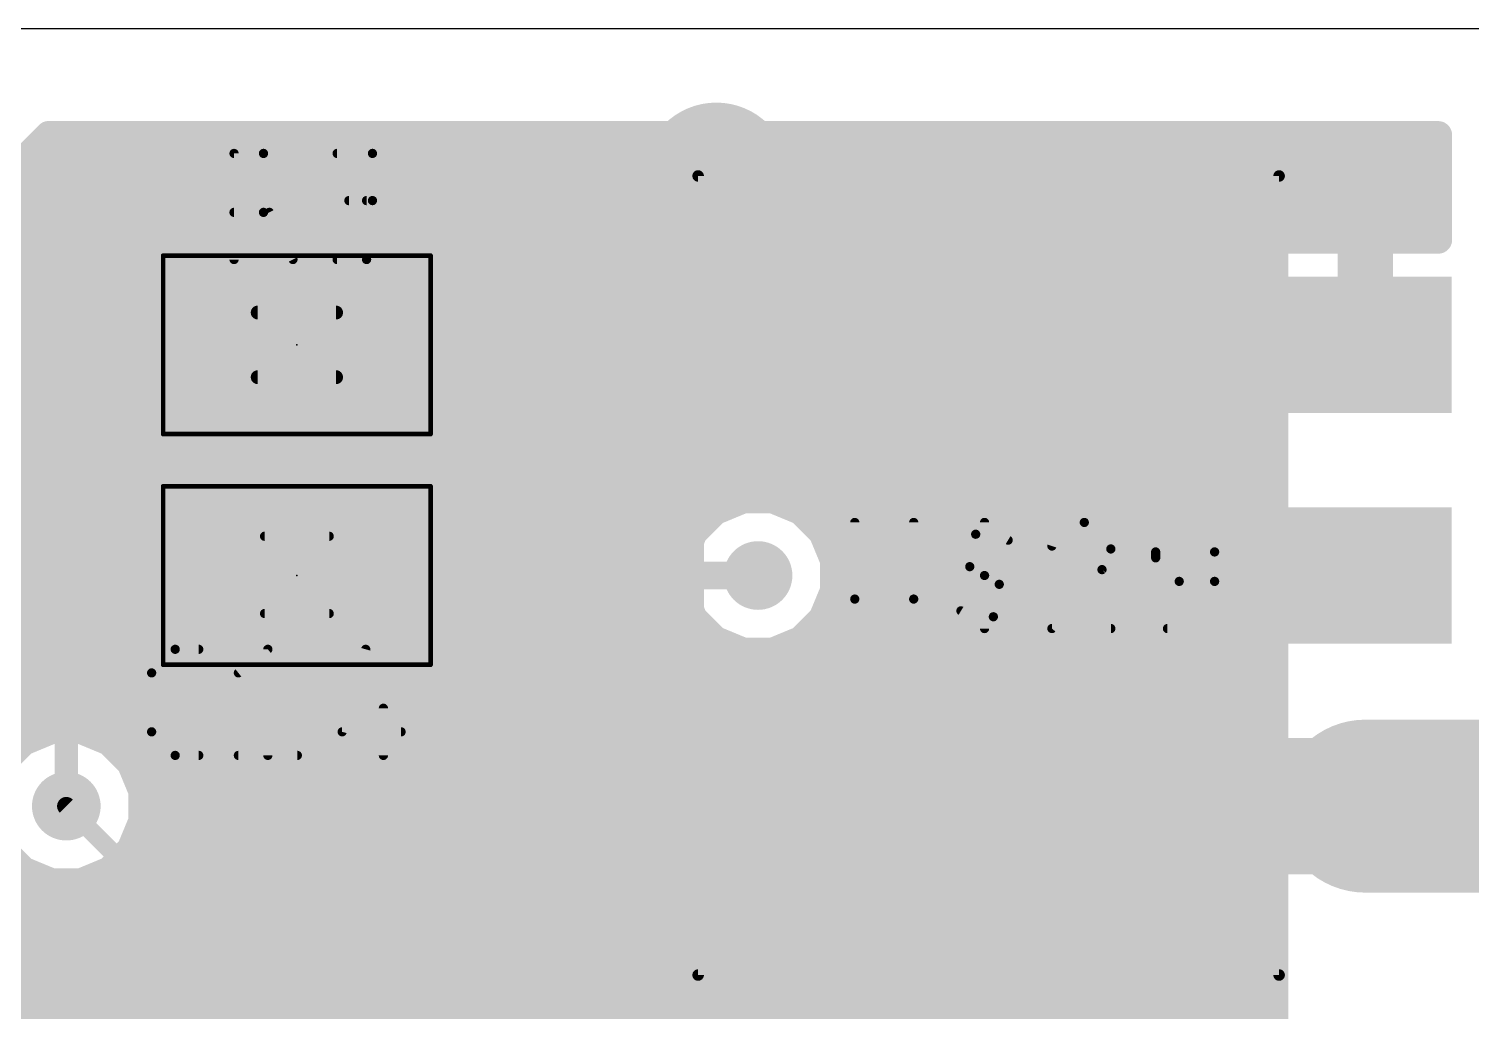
# Model space of a CAD drawing. Extents: x 0 to 102, y 0 to 61.
# Drawn here: x 8.48 to 24.37, y 49.81 to 60.63 of the extents above; entities that cross this region are included whole.
import ezdxf

# ---------------------------------------------------------------- set-up
doc = ezdxf.new("R2010")
doc.units = 0
for name, color, linetype in [('1', 12, 'CONTINUOUS'), ('15', 30, 'CONTINUOUS'), ('16', 132, 'CONTINUOUS'), ('18', 110, 'CONTINUOUS'), ('20', 31, 'CONTINUOUS'), ('21', 253, 'CONTINUOUS'), ('23', 53, 'CONTINUOUS'), ('25', 253, 'CONTINUOUS'), ('39', 12, 'CONTINUOUS'), ('51', 253, 'CONTINUOUS')]:
    doc.layers.add(name, color=color, linetype=linetype)

# ---------------------------------------------------------------- blocks, each defined once
blk = doc.blocks.new('RECT')
blk.add_solid([(-0.5, -0.5), (0.5, -0.5), (-0.5, 0.5), (0.5, 0.5)])
blk = doc.blocks.new('ROUNDV')
at = {"const_width": 0.5}
blk.add_lwpolyline([(0, -0.25, 1), (0, 0.25, 1), (0, -0.25)], format="xyb", dxfattribs=at)

msp = doc.modelspace()

# ---------------------------------------------------------------- linework, layer by layer
at = {"layer": '1'}
for points, const_width in [([(19.812, 56.388), (19.812, 59.4616)], 0.3048), ([(19.812, 59.4616), (24.003, 59.4616)], 0.3048), ([(19.812, 59.436), (24.003, 59.436)], 0.3048), ([(24.003, 59.4616), (24.003, 58.3064)], 0.3048), ([(19.812, 59.1312), (24.003, 59.1312)], 0.3048), ([(19.812, 58.8264), (24.003, 58.8264)], 0.3048), ([(19.812, 58.5216), (24.003, 58.5216)], 0.3048), ([(19.812, 58.2168), (21.9921, 58.2168)], 0.3048), ([(22.0005, 58.2252), (21.9248, 58.1495)], 0.3048), ([(22.0931, 58.2787), (22.0005, 58.2252)], 0.3048), ([(22.1965, 58.3064), (22.0931, 58.2787)], 0.3048), ([(23.0476, 58.3064), (22.1965, 58.3064)], 0.3048), ([(23.0476, 57.3024), (23.0476, 58.3064)], 0.3048), ([(23.0476, 58.2168), (23.3524, 58.2168)], 0.3048), ([(24.003, 58.3064), (23.3524, 58.3064)], 0.3048), ([(23.3524, 58.3064), (23.3524, 57.3024)], 0.3048), ([(21.8713, 58.0569), (21.8436, 57.9535)], 0.3048), ([(21.9248, 58.1495), (21.8713, 58.0569)], 0.3048), ([(19.812, 57.912), (21.8436, 57.912)], 0.3048), ([(21.8436, 57.9535), (21.8436, 57.3024)], 0.3048), ([(23.0476, 57.912), (23.3524, 57.912)], 0.3048), ([(19.812, 57.6072), (21.8436, 57.6072)], 0.3048), ([(23.0476, 57.6072), (23.3524, 57.6072)], 0.3048), ([(19.812, 57.3024), (21.8436, 57.3024)], 0.3048), ([(21.8436, 57.3024), (23.0476, 57.3024)], 0.3048), ([(23.0476, 57.3024), (23.0476, 56.9976)], 0.3048), ([(23.3524, 57.3024), (23.0476, 57.3024)], 0.3048), ([(10.414, 57.15), (8.89, 55.626)], 0.254), ([(10.58, 57.15), (10.414, 57.15)], 0.254), ([(12.28, 57.15), (10.58, 55.45)], 0.254), ([(14.9, 57.15), (12.28, 57.15)], 0.254), ([(19.812, 56.9976), (21.8436, 56.9976)], 0.3048), ([(23.0476, 56.9976), (21.8436, 56.9976)], 0.3048), ([(21.8436, 56.9976), (21.8436, 56.388)], 0.3048), ([(19.812, 56.6928), (21.8436, 56.6928)], 0.3048), ([(21.8436, 56.388), (19.812, 56.388)], 0.3048), ([(19.812, 56.388), (21.8436, 56.388)], 0.3048), ([(8.89, 55.626), (8.89, 52.07)], 0.254), ([(10.58, 55.45), (10.58, 54.61)], 0.254), ([(14.9, 54.61), (12.28, 54.61)], 0.254), ([(14.9, 54.61), (16.51, 54.61)], 0.3048), ([(23.2, 52.07), (27.55, 52.07)], 1.905)]:
    msp.add_lwpolyline(points, dxfattribs=dict(at, const_width=const_width))
for points, const_width in [([(19.8882, 59.4616, 1), (19.7358, 59.4616)], 0.1524), ([(19.812, 59.5378, 1), (19.812, 59.3854)], 0.1524), ([(19.812, 59.5122, 1), (19.812, 59.3598)], 0.1524), ([(24.0792, 59.4616, 1), (23.9268, 59.4616)], 0.1524), ([(24.003, 59.3854, 1), (24.003, 59.5378)], 0.1524), ([(24.003, 59.3598, 1), (24.003, 59.5122)], 0.1524), ([(19.812, 59.2074, 1), (19.812, 59.055)], 0.1524), ([(24.003, 59.055, 1), (24.003, 59.2074)], 0.1524), ([(19.812, 58.9026, 1), (19.812, 58.7502)], 0.1524), ([(24.003, 58.7502, 1), (24.003, 58.9026)], 0.1524), ([(19.812, 58.5978, 1), (19.812, 58.4454)], 0.1524), ([(24.003, 58.4454, 1), (24.003, 58.5978)], 0.1524), ([(19.812, 58.293, 1), (19.812, 58.1406)], 0.1524), ([(21.9624, 58.2912, 1), (22.0386, 58.1592)], 0.1524), ([(22.0543, 58.1713, 1), (21.9466, 58.2791)], 0.1524), ([(21.9921, 58.1406, 1), (21.9921, 58.293)], 0.1524), ([(22.0734, 58.3523, 1), (22.1129, 58.2051)], 0.1524), ([(22.1312, 58.2127, 1), (22.055, 58.3447)], 0.1524), ([(22.1965, 58.3826, 1), (22.1965, 58.2302)], 0.1524), ([(22.2162, 58.2328, 1), (22.1768, 58.38)], 0.1524), ([(23.1238, 58.3064, 1), (22.9714, 58.3064)], 0.1524), ([(23.0476, 58.293, 1), (23.0476, 58.1406)], 0.1524), ([(23.0476, 58.2302, 1), (23.0476, 58.3826)], 0.1524), ([(23.3524, 58.3826, 1), (23.3524, 58.2302)], 0.1524), ([(23.4286, 58.3064, 1), (23.2762, 58.3064)], 0.1524), ([(23.3524, 58.1406, 1), (23.3524, 58.293)], 0.1524), ([(23.9268, 58.3064, 1), (24.0792, 58.3064)], 0.1524), ([(24.003, 58.2302, 1), (24.003, 58.3826)], 0.1524), ([(21.8053, 58.095, 1), (21.9373, 58.0188)], 0.1524), ([(21.9449, 58.0371, 1), (21.7977, 58.0766)], 0.1524), ([(21.8709, 58.2034, 1), (21.9787, 58.0957)], 0.1524), ([(21.9908, 58.1114, 1), (21.8588, 58.1876)], 0.1524), ([(19.812, 57.9882, 1), (19.812, 57.8358)], 0.1524), ([(21.9198, 57.9535, 1), (21.7674, 57.9535)], 0.1524), ([(21.77, 57.9732, 1), (21.9172, 57.9338)], 0.1524), ([(21.8436, 57.8358, 1), (21.8436, 57.9882)], 0.1524), ([(23.0476, 57.9882, 1), (23.0476, 57.8358)], 0.1524), ([(23.3524, 57.8358, 1), (23.3524, 57.9882)], 0.1524), ([(19.812, 57.6834, 1), (19.812, 57.531)], 0.1524), ([(21.8436, 57.531, 1), (21.8436, 57.6834)], 0.1524), ([(23.0476, 57.6834, 1), (23.0476, 57.531)], 0.1524), ([(23.3524, 57.531, 1), (23.3524, 57.6834)], 0.1524), ([(19.812, 57.3786, 1), (19.812, 57.2262)], 0.1524), ([(21.8436, 57.3786, 1), (21.8436, 57.2262)], 0.1524), ([(21.7674, 57.3024, 1), (21.9198, 57.3024)], 0.1524), ([(21.8436, 57.2262, 1), (21.8436, 57.3786)], 0.1524), ([(23.1238, 57.3024, 1), (22.9714, 57.3024)], 0.1524), ([(23.0476, 57.3786, 1), (23.0476, 57.2262)], 0.1524), ([(22.9714, 57.3024, 1), (23.1238, 57.3024)], 0.1524), ([(23.0476, 57.2262, 1), (23.0476, 57.3786)], 0.1524), ([(23.2762, 57.3024, 1), (23.4286, 57.3024)], 0.1524), ([(23.3524, 57.2262, 1), (23.3524, 57.3786)], 0.1524), ([(10.414, 57.2135, 1), (10.414, 57.0865)], 0.127), ([(10.4589, 57.1051, 1), (10.3691, 57.1949)], 0.127), ([(10.58, 57.0865, 1), (10.58, 57.2135)], 0.127), ([(12.28, 57.2135, 1), (12.28, 57.0865)], 0.127), ([(12.3249, 57.1051, 1), (12.2351, 57.1949)], 0.127), ([(14.9, 57.0865, 1), (14.9, 57.2135)], 0.127), ([(19.812, 57.0738, 1), (19.812, 56.9214)], 0.1524), ([(21.8436, 57.0738, 1), (21.8436, 56.9214)], 0.1524), ([(21.9198, 56.9976, 1), (21.7674, 56.9976)], 0.1524), ([(21.8436, 56.9214, 1), (21.8436, 57.0738)], 0.1524), ([(22.9714, 56.9976, 1), (23.1238, 56.9976)], 0.1524), ([(23.0476, 56.9214, 1), (23.0476, 57.0738)], 0.1524), ([(19.812, 56.769, 1), (19.812, 56.6166)], 0.1524), ([(21.8436, 56.6166, 1), (21.8436, 56.769)], 0.1524), ([(19.812, 56.4642, 1), (19.812, 56.3118)], 0.1524), ([(19.812, 56.4642, 1), (19.812, 56.3118)], 0.1524), ([(19.7358, 56.388, 1), (19.8882, 56.388)], 0.1524), ([(21.7674, 56.388, 1), (21.9198, 56.388)], 0.1524), ([(21.8436, 56.3118, 1), (21.8436, 56.4642)], 0.1524), ([(21.8436, 56.3118, 1), (21.8436, 56.4642)], 0.1524), ([(8.9535, 55.626, 1), (8.8265, 55.626)], 0.127), ([(8.8451, 55.6709, 1), (8.9349, 55.5811)], 0.127), ([(10.6435, 55.45, 1), (10.5165, 55.45)], 0.127), ([(10.5351, 55.4949, 1), (10.6249, 55.4051)], 0.127), ([(10.5165, 54.61, 1), (10.6435, 54.61)], 0.127), ([(12.28, 54.6735, 1), (12.28, 54.5465)], 0.127), ([(14.9, 54.6862, 1), (14.9, 54.5338)], 0.1524), ([(14.9, 54.5465, 1), (14.9, 54.6735)], 0.127), ([(16.51, 54.5338, 1), (16.51, 54.6862)], 0.1524), ([(23.2, 52.5463, 1), (23.2, 51.5938)], 0.9525), ([(8.8265, 52.07, 1), (8.9535, 52.07)], 0.127)]:
    msp.add_lwpolyline(points, format="xyb", dxfattribs=dict(at, const_width=const_width))
at = {"layer": '15', "const_width": 0.254}
for points in [[(7.62, 58.42), (8.687, 59.487)], [(8.687, 59.487), (22.225, 59.487)], [(22.225, 59.487), (22.225, 42.4205)], [(8.636, 59.436), (22.225, 59.436)], [(8.382, 59.182), (22.225, 59.182)], [(8.128, 58.928), (22.225, 58.928)], [(7.874, 58.674), (22.225, 58.674)], [(7.62, 58.42), (22.225, 58.42)], [(7.62, 58.166), (22.225, 58.166)], [(7.62, 57.912), (22.225, 57.912)], [(7.62, 57.658), (22.225, 57.658)], [(7.62, 57.404), (22.225, 57.404)], [(7.62, 57.15), (22.225, 57.15)], [(7.62, 56.896), (22.225, 56.896)], [(7.62, 56.642), (22.225, 56.642)], [(7.62, 56.388), (22.225, 56.388)], [(7.62, 56.134), (22.225, 56.134)], [(7.62, 55.88), (22.225, 55.88)], [(7.62, 55.626), (22.225, 55.626)], [(7.62, 55.372), (16.233, 55.372)], [(16.3489, 55.42), (16.0512, 55.2967)], [(16.6711, 55.42), (16.3489, 55.42)], [(16.9688, 55.2967), (16.6711, 55.42)], [(16.787, 55.372), (22.225, 55.372)], [(16.0512, 55.2967), (15.8233, 55.0688)], [(17.1967, 55.0688), (16.9688, 55.2967)], [(7.62, 55.118), (15.8725, 55.118)], [(15.8233, 55.0688), (15.7, 54.7711)], [(17.1475, 55.118), (22.225, 55.118)], [(17.32, 54.7711), (17.1967, 55.0688)], [(7.62, 54.864), (15.7385, 54.864)], [(17.2815, 54.864), (22.225, 54.864)], [(15.7, 54.7711), (15.7, 54.4489)], [(17.32, 54.4489), (17.32, 54.7711)], [(7.62, 54.61), (15.7, 54.61)], [(17.32, 54.61), (22.225, 54.61)], [(15.7, 54.4489), (15.8233, 54.1512)], [(17.1967, 54.1512), (17.32, 54.4489)], [(7.62, 54.356), (15.7385, 54.356)], [(17.2815, 54.356), (22.225, 54.356)], [(7.62, 54.102), (15.8725, 54.102)], [(15.8233, 54.1512), (16.0512, 53.9233)], [(16.9688, 53.9233), (17.1967, 54.1512)], [(17.1475, 54.102), (22.225, 54.102)], [(16.0512, 53.9233), (16.3489, 53.8)], [(16.6711, 53.8), (16.9688, 53.9233)], [(7.62, 53.848), (16.233, 53.848)], [(16.3489, 53.8), (16.6711, 53.8)], [(16.787, 53.848), (22.225, 53.848)], [(7.62, 53.594), (22.225, 53.594)], [(7.62, 53.34), (22.225, 53.34)], [(7.62, 53.086), (22.225, 53.086)], [(7.62, 52.832), (8.613, 52.832)], [(8.7289, 52.88), (8.4312, 52.7567)], [(9.0511, 52.88), (8.7289, 52.88)], [(9.3488, 52.7567), (9.0511, 52.88)], [(9.167, 52.832), (22.225, 52.832)], [(8.4312, 52.7567), (8.2033, 52.5288)], [(9.5767, 52.5288), (9.3488, 52.7567)], [(9.5275, 52.578), (22.225, 52.578)], [(9.7, 52.2311), (9.5767, 52.5288)], [(9.6615, 52.324), (22.225, 52.324)], [(9.7, 51.9089), (9.7, 52.2311)], [(9.7, 52.07), (22.225, 52.07)], [(9.5767, 51.6112), (9.7, 51.9089)], [(9.6615, 51.816), (22.225, 51.816)], [(8.2033, 51.6112), (8.4312, 51.3833)], [(9.3488, 51.3833), (9.5767, 51.6112)], [(9.5275, 51.562), (22.225, 51.562)], [(8.4312, 51.3833), (8.7289, 51.26)], [(9.0511, 51.26), (9.3488, 51.3833)], [(7.62, 51.308), (8.613, 51.308)], [(8.7289, 51.26), (9.0511, 51.26)], [(9.167, 51.308), (22.225, 51.308)], [(7.62, 51.054), (22.225, 51.054)], [(7.62, 50.8), (22.225, 50.8)], [(7.62, 50.546), (22.225, 50.546)], [(7.62, 50.292), (22.225, 50.292)], [(7.62, 50.038), (22.225, 50.038)], [(7.62, 49.784), (22.225, 49.784)]]:
    msp.add_lwpolyline(points, dxfattribs=at)
at = {"layer": '15', "const_width": 0.127}
for points in [[(8.687, 59.5505, 1), (8.687, 59.4235)], [(8.7319, 59.4421, 1), (8.6421, 59.5319)], [(22.2885, 59.487, 1), (22.1615, 59.487)], [(22.225, 59.4235, 1), (22.225, 59.5505)], [(8.636, 59.4995, 1), (8.636, 59.3725)], [(22.225, 59.3725, 1), (22.225, 59.4995)], [(22.225, 59.1185, 1), (22.225, 59.2455)], [(22.225, 58.8645, 1), (22.225, 58.9915)], [(22.225, 58.6105, 1), (22.225, 58.7375)], [(22.225, 58.3565, 1), (22.225, 58.4835)], [(22.225, 58.1025, 1), (22.225, 58.2295)], [(22.225, 57.8485, 1), (22.225, 57.9755)], [(22.225, 57.5945, 1), (22.225, 57.7215)], [(22.225, 57.3405, 1), (22.225, 57.4675)], [(22.225, 57.0865, 1), (22.225, 57.2135)], [(22.225, 56.8325, 1), (22.225, 56.9595)], [(22.225, 56.5785, 1), (22.225, 56.7055)], [(22.225, 56.3245, 1), (22.225, 56.4515)], [(22.225, 56.0705, 1), (22.225, 56.1975)], [(22.225, 55.8165, 1), (22.225, 55.9435)], [(22.225, 55.5625, 1), (22.225, 55.6895)], [(16.233, 55.3085, 1), (16.233, 55.4355)], [(16.3489, 55.4835, 1), (16.3489, 55.3565)], [(16.3732, 55.3613, 1), (16.3246, 55.4787)], [(16.6954, 55.4787, 1), (16.6468, 55.3613)], [(16.6711, 55.3565, 1), (16.6711, 55.4835)], [(16.787, 55.4355, 1), (16.787, 55.3085)], [(22.225, 55.3085, 1), (22.225, 55.4355)], [(16.0269, 55.3553, 1), (16.0755, 55.238)], [(16.0961, 55.2518, 1), (16.0063, 55.3416)], [(17.0137, 55.3416, 1), (16.9239, 55.2518)], [(16.9445, 55.238, 1), (16.9931, 55.3553)], [(15.7784, 55.1137, 1), (15.8682, 55.0239)], [(15.882, 55.0445, 1), (15.7646, 55.0931)], [(15.8725, 55.0545, 1), (15.8725, 55.1815)], [(17.1475, 55.1815, 1), (17.1475, 55.0545)], [(17.2553, 55.0931, 1), (17.138, 55.0445)], [(17.1518, 55.0239, 1), (17.2416, 55.1137)], [(22.225, 55.0545, 1), (22.225, 55.1815)], [(15.7385, 54.8005, 1), (15.7385, 54.9275)], [(17.2815, 54.9275, 1), (17.2815, 54.8005)], [(22.225, 54.8005, 1), (22.225, 54.9275)], [(15.7635, 54.7711, 1), (15.6365, 54.7711)], [(15.6413, 54.7954, 1), (15.7587, 54.7468)], [(17.3835, 54.7711, 1), (17.2565, 54.7711)], [(17.2613, 54.7468, 1), (17.3787, 54.7954)], [(15.7, 54.5465, 1), (15.7, 54.6735)], [(17.32, 54.6735, 1), (17.32, 54.5465)], [(22.225, 54.5465, 1), (22.225, 54.6735)], [(15.7587, 54.4732, 1), (15.6413, 54.4246)], [(15.6365, 54.4489, 1), (15.7635, 54.4489)], [(17.2565, 54.4489, 1), (17.3835, 54.4489)], [(17.3787, 54.4246, 1), (17.2613, 54.4732)], [(15.7385, 54.2925, 1), (15.7385, 54.4195)], [(17.2815, 54.4195, 1), (17.2815, 54.2925)], [(22.225, 54.2925, 1), (22.225, 54.4195)], [(15.8682, 54.1961, 1), (15.7784, 54.1063)], [(15.7646, 54.1269, 1), (15.882, 54.1755)], [(15.8725, 54.0385, 1), (15.8725, 54.1655)], [(17.1475, 54.1655, 1), (17.1475, 54.0385)], [(17.138, 54.1755, 1), (17.2553, 54.1269)], [(17.2416, 54.1063, 1), (17.1518, 54.1961)], [(22.225, 54.0385, 1), (22.225, 54.1655)], [(16.0755, 53.982, 1), (16.0269, 53.8646)], [(16.0063, 53.8784, 1), (16.0961, 53.9682)], [(16.9239, 53.9682, 1), (17.0137, 53.8784)], [(16.9931, 53.8646, 1), (16.9445, 53.982)], [(16.233, 53.7845, 1), (16.233, 53.9115)], [(16.3489, 53.8635, 1), (16.3489, 53.7365)], [(16.3246, 53.7413, 1), (16.3732, 53.8587)], [(16.6468, 53.8587, 1), (16.6954, 53.7413)], [(16.6711, 53.7365, 1), (16.6711, 53.8635)], [(16.787, 53.9115, 1), (16.787, 53.7845)], [(22.225, 53.7845, 1), (22.225, 53.9115)], [(22.225, 53.5305, 1), (22.225, 53.6575)], [(22.225, 53.2765, 1), (22.225, 53.4035)], [(22.225, 53.0225, 1), (22.225, 53.1495)], [(8.613, 52.7685, 1), (8.613, 52.8955)], [(8.7289, 52.9435, 1), (8.7289, 52.8165)], [(8.7532, 52.8213, 1), (8.7046, 52.9387)], [(9.0754, 52.9387, 1), (9.0268, 52.8213)], [(9.0511, 52.8165, 1), (9.0511, 52.9435)], [(9.167, 52.8955, 1), (9.167, 52.7685)], [(22.225, 52.7685, 1), (22.225, 52.8955)], [(8.4069, 52.8153, 1), (8.4555, 52.698)], [(8.4761, 52.7118, 1), (8.3863, 52.8016)], [(9.3937, 52.8016, 1), (9.3039, 52.7118)], [(9.3245, 52.698, 1), (9.3731, 52.8153)], [(9.5275, 52.6415, 1), (9.5275, 52.5145)], [(9.6353, 52.5531, 1), (9.518, 52.5045)], [(9.5318, 52.4839, 1), (9.6216, 52.5737)], [(22.225, 52.5145, 1), (22.225, 52.6415)], [(9.6615, 52.3875, 1), (9.6615, 52.2605)], [(22.225, 52.2605, 1), (22.225, 52.3875)], [(9.7635, 52.2311, 1), (9.6365, 52.2311)], [(9.6413, 52.2068, 1), (9.7587, 52.2554)], [(9.7, 52.1335, 1), (9.7, 52.0065)], [(22.225, 52.0065, 1), (22.225, 52.1335)], [(9.6365, 51.9089, 1), (9.7635, 51.9089)], [(9.7587, 51.8846, 1), (9.6413, 51.9332)], [(9.6615, 51.8795, 1), (9.6615, 51.7525)], [(22.225, 51.7525, 1), (22.225, 51.8795)], [(9.5275, 51.6255, 1), (9.5275, 51.4985)], [(9.518, 51.6355, 1), (9.6353, 51.5869)], [(9.6216, 51.5663, 1), (9.5318, 51.6561)], [(22.225, 51.4985, 1), (22.225, 51.6255)], [(8.4555, 51.442, 1), (8.4069, 51.3246)], [(8.3863, 51.3384, 1), (8.4761, 51.4282)], [(9.3039, 51.4282, 1), (9.3937, 51.3384)], [(9.3731, 51.3246, 1), (9.3245, 51.442)], [(8.613, 51.2445, 1), (8.613, 51.3715)], [(8.7289, 51.3235, 1), (8.7289, 51.1965)], [(8.7046, 51.2013, 1), (8.7532, 51.3187)], [(9.0268, 51.3187, 1), (9.0754, 51.2013)], [(9.0511, 51.1965, 1), (9.0511, 51.3235)], [(9.167, 51.3715, 1), (9.167, 51.2445)], [(22.225, 51.2445, 1), (22.225, 51.3715)], [(22.225, 50.9905, 1), (22.225, 51.1175)], [(22.225, 50.7365, 1), (22.225, 50.8635)], [(22.225, 50.4825, 1), (22.225, 50.6095)], [(22.225, 50.2285, 1), (22.225, 50.3555)], [(22.225, 49.9745, 1), (22.225, 50.1015)], [(22.225, 49.7205, 1), (22.225, 49.8475)]]:
    msp.add_lwpolyline(points, format="xyb", dxfattribs=at)
at = {"layer": '16', "const_width": 0.2032}
msp.add_lwpolyline([(8.89, 52.07), (11.43, 49.53)], dxfattribs=at)
at = {"layer": '16', "const_width": 0.1016}
msp.add_lwpolyline([(8.9259, 52.1059, 1), (8.8541, 52.0341)], format="xyb", dxfattribs=at)
at = {"layer": '20'}
msp.add_line((101.58, 60.63), (0, 60.63), dxfattribs=at)
at = {"layer": '21'}
for points, const_width in [([(16.05, 58.71, 1), (16.05, 59.31, 1), (16.05, 58.71)], 1.016), ([(15.85, 59.0418, 1), (15.85, 58.9783)], 0.0635), ([(15.8818, 59.01, 1), (15.8183, 59.01)], 0.0635), ([(22.2817, 59.01, 1), (22.2183, 59.01)], 0.0635), ([(22.25, 58.9783, 1), (22.25, 59.0418)], 0.0635), ([(15.85, 50.2418, 1), (15.85, 50.1782)], 0.0635), ([(15.8183, 50.21, 1), (15.8818, 50.21)], 0.0635), ([(22.2183, 50.21, 1), (22.2817, 50.21)], 0.0635), ([(22.25, 50.1782, 1), (22.25, 50.2418)], 0.0635)]:
    msp.add_lwpolyline(points, format="xyb", dxfattribs=dict(at, const_width=const_width))
at = {"layer": '21', "const_width": 0.127}
for points in [[(15.85, 59.01), (15.85, 50.21)], [(22.25, 59.01), (15.85, 59.01)], [(22.25, 50.21), (22.25, 59.01)], [(15.85, 50.21), (22.25, 50.21)]]:
    msp.add_lwpolyline(points, dxfattribs=at)
at = {"layer": '23'}
for p in [(11.43, 57.15), (11.43, 54.61), (19.05, 54.61)]:
    msp.add_point(p, dxfattribs=at)
at = {"layer": '25', "const_width": 0.1016}
for points in [[(10.7375, 58.0898), (10.7375, 59.2582)], [(10.7375, 59.2582), (11.062, 59.2582)], [(11.8731, 59.2582), (12.2626, 59.2582)], [(12.2626, 58.7389), (12.0029, 58.7389)], [(11.062, 58.6091), (10.7375, 58.6091)], [(11.3866, 58.0898), (11.1269, 58.6091)], [(11.8731, 58.0898), (12.1976, 58.0898)], [(17.5754, 55.1942), (17.5754, 54.3504)], [(18.2245, 54.3504), (18.2245, 55.1942)], [(19.0049, 54.0258), (19.0049, 55.1942)], [(20.8901, 54.8047), (20.8901, 54.8696)], [(21.5392, 54.8696), (21.5392, 54.5451)], [(19.0049, 54.61), (18.8426, 54.7074)], [(19.0049, 54.61), (19.1671, 54.5126)], [(20.2988, 54.6749), (19.7471, 54.0258)], [(21.5392, 54.5451), (21.1497, 54.5451)], [(19.7471, 54.0258), (20.3962, 54.0258)], [(10.0894, 53.7972), (10.3491, 53.7972)], [(10.7856, 53.5376), (11.1102, 53.7972)], [(11.1102, 53.7972), (11.1102, 52.6288)], [(12.1883, 53.7972), (11.9286, 52.8884)], [(9.8298, 52.8884), (9.8298, 53.5376)], [(12.383, 53.1481), (12.383, 52.6288)], [(11.9286, 52.8884), (12.5777, 52.8884)], [(10.3491, 52.6288), (10.0894, 52.6288)], [(10.7856, 52.6288), (11.4347, 52.6288)]]:
    msp.add_lwpolyline(points, dxfattribs=at)
at = {"layer": '25'}
for points, const_width in [([(10.7629, 59.2582, 1), (10.7121, 59.2582)], 0.0508), ([(10.7375, 59.2836, 1), (10.7375, 59.2328)], 0.0508), ([(11.062, 58.6091, 1), (11.062, 59.2582)], 0.1016), ([(11.062, 59.2836, 1), (11.062, 59.2328)], 0.0508), ([(11.062, 59.2328, 1), (11.062, 59.2836)], 0.0508), ([(11.8731, 59.2836, 1), (11.8731, 59.2328)], 0.0508), ([(12.2626, 58.7389, 1), (12.2626, 59.2582)], 0.1016), ([(12.2626, 59.2836, 1), (12.2626, 59.2328)], 0.0508), ([(12.2626, 59.2328, 1), (12.2626, 59.2836)], 0.0508), ([(12.0029, 58.7643, 1), (12.0029, 58.7135)], 0.0508), ([(12.1976, 58.0898, 1), (12.1976, 58.7389)], 0.1016), ([(12.1976, 58.7643, 1), (12.1976, 58.7135)], 0.0508), ([(12.2626, 58.7643, 1), (12.2626, 58.7135)], 0.0508), ([(12.2626, 58.7135, 1), (12.2626, 58.7643)], 0.0508), ([(10.7375, 58.6345, 1), (10.7375, 58.5837)], 0.0508), ([(11.062, 58.6345, 1), (11.062, 58.5837)], 0.0508), ([(11.062, 58.5837, 1), (11.062, 58.6345)], 0.0508), ([(11.1496, 58.6204, 1), (11.1042, 58.5977)], 0.0508), ([(10.7121, 58.0898, 1), (10.7629, 58.0898)], 0.0508), ([(11.3638, 58.0784, 1), (11.4093, 58.1012)], 0.0508), ([(11.8731, 58.1152, 1), (11.8731, 58.0644)], 0.0508), ([(12.1976, 58.1152, 1), (12.1976, 58.0644)], 0.0508), ([(12.1976, 58.0644, 1), (12.1976, 58.1152)], 0.0508), ([(17.6008, 55.1942, 1), (17.55, 55.1942)], 0.0508), ([(18.2499, 55.1942, 1), (18.1991, 55.1942)], 0.0508), ([(19.0303, 55.1942, 1), (18.9794, 55.1942)], 0.0508), ([(20.1041, 55.1942, 0.3252), (19.7471, 54.9346)], 0.1016), ([(20.3962, 54.9021, 0.4142), (20.1041, 55.1942)], 0.1016), ([(20.1041, 55.2196, 1), (20.1041, 55.1688)], 0.0508), ([(20.1041, 55.1688, 1), (20.1041, 55.2196)], 0.0508), ([(21.5392, 54.8696, 1), (20.8901, 54.8696)], 0.1016), ([(18.9075, 55.0644, 0.6917), (18.8426, 54.7074)], 0.1016), ([(18.9029, 55.0894, 1), (18.912, 55.0394)], 0.0508), ([(19.2645, 54.9995, 0.1823), (18.9075, 55.0644)], 0.1016), ([(18.912, 55.0394, 1), (18.9029, 55.0894)], 0.0508), ([(19.2514, 54.9777, 1), (19.2776, 55.0212)], 0.0508), ([(19.7229, 54.9424, 1), (19.7713, 54.9267)], 0.0508), ([(20.2988, 54.6749, 0.2053), (20.3962, 54.9021)], 0.1016), ([(20.4216, 54.9021, 1), (20.3708, 54.9021)], 0.0508), ([(20.3708, 54.9021, 1), (20.4216, 54.9021)], 0.0508), ([(20.9155, 54.8696, 1), (20.8647, 54.8696)], 0.0508), ([(20.8647, 54.8696, 1), (20.9155, 54.8696)], 0.0508), ([(20.8901, 54.8047, 0.4142), (21.1497, 54.5451)], 0.1016), ([(20.9155, 54.8047, 1), (20.8647, 54.8047)], 0.0508), ([(20.8647, 54.8047, 1), (20.9155, 54.8047)], 0.0508), ([(21.5646, 54.8696, 1), (21.5138, 54.8696)], 0.0508), ([(21.5138, 54.8696, 1), (21.5646, 54.8696)], 0.0508), ([(18.8556, 54.7291, 1), (18.8295, 54.6856)], 0.0508), ([(18.8295, 54.6856, 1), (18.8556, 54.7291)], 0.0508), ([(19.0179, 54.6318, 1), (18.9918, 54.5882)], 0.0508), ([(18.9918, 54.5882, 1), (19.0179, 54.6318)], 0.0508), ([(20.2813, 54.6933, 1), (20.3164, 54.6565)], 0.0508), ([(20.3182, 54.6585, 1), (20.2795, 54.6914)], 0.0508), ([(19.1022, 54.1556, 0.6917), (19.1671, 54.5126)], 0.1016), ([(19.1802, 54.5344, 1), (19.1541, 54.4909)], 0.0508), ([(19.1541, 54.4909, 1), (19.1802, 54.5344)], 0.0508), ([(21.0199, 54.0258, 0.4142), (21.5392, 54.5451)], 0.1016), ([(21.1497, 54.5705, 1), (21.1497, 54.5197)], 0.0508), ([(21.1497, 54.5197, 1), (21.1497, 54.5705)], 0.0508), ([(21.5646, 54.5451, 1), (21.5138, 54.5451)], 0.0508), ([(21.5138, 54.5451, 1), (21.5646, 54.5451)], 0.0508), ([(21.5392, 54.5197, 1), (21.5392, 54.5705)], 0.0508), ([(17.5754, 54.3504, 1), (18.2245, 54.3504)], 0.1016), ([(17.6008, 54.3504, 1), (17.55, 54.3504)], 0.0508), ([(17.55, 54.3504, 1), (17.6008, 54.3504)], 0.0508), ([(18.2499, 54.3504, 1), (18.1991, 54.3504)], 0.0508), ([(18.1991, 54.3504, 1), (18.2499, 54.3504)], 0.0508), ([(18.7452, 54.2205, 0.1823), (19.1022, 54.1556)], 0.1016), ([(18.7583, 54.2423, 1), (18.7321, 54.1988)], 0.0508), ([(19.0977, 54.1806, 1), (19.1068, 54.1306)], 0.0508), ([(19.1068, 54.1306, 1), (19.0977, 54.1806)], 0.0508), ([(18.9794, 54.0258, 1), (19.0303, 54.0258)], 0.0508), ([(19.7277, 54.0423, 1), (19.7664, 54.0093)], 0.0508), ([(19.7471, 54.0512, 1), (19.7471, 54.0004)], 0.0508), ([(20.3962, 54.0004, 1), (20.3962, 54.0512)], 0.0508), ([(21.0199, 54.0512, 1), (21.0199, 54.0004)], 0.0508), ([(10.0894, 53.7972, 0.4142), (9.8298, 53.5376)], 0.1016), ([(10.0894, 53.8226, 1), (10.0894, 53.7718)], 0.0508), ([(10.0894, 53.7718, 1), (10.0894, 53.8226)], 0.0508), ([(10.3491, 53.7718, 1), (10.3491, 53.8226)], 0.0508), ([(11.1356, 53.7972, 1), (11.0848, 53.7972)], 0.0508), ([(11.126, 53.7774, 1), (11.0943, 53.817)], 0.0508), ([(12.2127, 53.7902, 1), (12.1638, 53.8042)], 0.0508), ([(9.8552, 53.5376, 1), (9.8044, 53.5376)], 0.0508), ([(9.8044, 53.5376, 1), (9.8552, 53.5376)], 0.0508), ([(10.7698, 53.5574, 1), (10.8015, 53.5177)], 0.0508), ([(12.4084, 53.1481, 1), (12.3576, 53.1481)], 0.0508), ([(9.8298, 52.8884, 0.4142), (10.0894, 52.6288)], 0.1016), ([(9.8552, 52.8884, 1), (9.8044, 52.8884)], 0.0508), ([(9.8044, 52.8884, 1), (9.8552, 52.8884)], 0.0508), ([(11.9286, 52.9138, 1), (11.9286, 52.863)], 0.0508), ([(11.9042, 52.8954, 1), (11.953, 52.8815)], 0.0508), ([(12.5777, 52.863, 1), (12.5777, 52.9138)], 0.0508), ([(10.0894, 52.6542, 1), (10.0894, 52.6034)], 0.0508), ([(10.0894, 52.6034, 1), (10.0894, 52.6542)], 0.0508), ([(10.3491, 52.6034, 1), (10.3491, 52.6542)], 0.0508), ([(10.7856, 52.6542, 1), (10.7856, 52.6034)], 0.0508), ([(11.0848, 52.6288, 1), (11.1356, 52.6288)], 0.0508), ([(11.4347, 52.6034, 1), (11.4347, 52.6542)], 0.0508), ([(12.3576, 52.6288, 1), (12.4084, 52.6288)], 0.0508)]:
    msp.add_lwpolyline(points, format="xyb", dxfattribs=dict(at, const_width=const_width))
at = {"layer": '39'}
for points, const_width in [([(5.08, 52.705, 1), (5.08, 59.055, 1), (5.08, 52.705)], 0.8128), ([(9.9697, 58.133, 1), (9.9443, 58.133)], 0.0254), ([(9.957, 58.1457, 1), (9.957, 58.1203)], 0.0254), ([(12.9157, 58.133, 1), (12.8903, 58.133)], 0.0254), ([(12.903, 58.1203, 1), (12.903, 58.1457)], 0.0254), ([(9.957, 56.1797, 1), (9.957, 56.1543)], 0.0254), ([(9.9443, 56.167, 1), (9.9697, 56.167)], 0.0254), ([(12.8903, 56.167, 1), (12.9157, 56.167)], 0.0254), ([(12.903, 56.1543, 1), (12.903, 56.1797)], 0.0254), ([(9.957, 55.6057, 1), (9.957, 55.5803)], 0.0254), ([(9.9697, 55.593, 1), (9.9443, 55.593)], 0.0254), ([(12.9157, 55.593, 1), (12.8903, 55.593)], 0.0254), ([(12.903, 55.5803, 1), (12.903, 55.6057)], 0.0254), ([(9.957, 53.6397, 1), (9.957, 53.6143)], 0.0254), ([(9.9443, 53.627, 1), (9.9697, 53.627)], 0.0254), ([(12.8903, 53.627, 1), (12.9157, 53.627)], 0.0254), ([(12.903, 53.6143, 1), (12.903, 53.6397)], 0.0254)]:
    msp.add_lwpolyline(points, format="xyb", dxfattribs=dict(at, const_width=const_width))
at = {"layer": '39', "const_width": 0.0508}
for points in [[(9.957, 56.167), (9.957, 58.133)], [(9.957, 58.133), (12.903, 58.133)], [(12.903, 58.133), (12.903, 56.167)], [(12.903, 56.167), (9.957, 56.167)], [(9.957, 55.593), (12.903, 55.593)], [(9.957, 53.627), (9.957, 55.593)], [(12.903, 55.593), (12.903, 53.627)], [(12.903, 53.627), (9.957, 53.627)]]:
    msp.add_lwpolyline(points, dxfattribs=at)
at = {"layer": '51'}
for points, const_width in [([(11.862, 57.506), (10.998, 57.506)], 0.1524), ([(10.998, 56.794), (11.862, 56.794)], 0.1524), ([(11.074, 55.042), (11.786, 55.042)], 0.1016), ([(11.074, 54.191), (11.786, 54.191)], 0.1016)]:
    msp.add_lwpolyline(points, dxfattribs=dict(at, const_width=const_width))
for points, const_width in [([(10.998, 57.5441, 1), (10.998, 57.4679)], 0.0762), ([(11.862, 57.4679, 1), (11.862, 57.5441)], 0.0762), ([(10.998, 56.8321, 1), (10.998, 56.7559)], 0.0762), ([(11.862, 56.7559, 1), (11.862, 56.8321)], 0.0762), ([(11.074, 55.0674, 1), (11.074, 55.0166)], 0.0508), ([(11.786, 55.0166, 1), (11.786, 55.0674)], 0.0508), ([(11.074, 54.2164, 1), (11.074, 54.1656)], 0.0508), ([(11.786, 54.1656, 1), (11.786, 54.2164)], 0.0508)]:
    msp.add_lwpolyline(points, format="xyb", dxfattribs=dict(at, const_width=const_width))

# ---------------------------------------------------------------- block references
at = {"layer": '1', "xscale": 1.9, "yscale": 1.5}
for p in [(14.9, 57.15), (23.2, 57.15), (14.9, 54.61), (23.2, 54.61), (14.9, 52.07), (23.2, 52.07)]:
    msp.add_blockref('RECT', p, dxfattribs=at)
at = {"layer": '1', "yscale": 1.1, "rotation": 180}
for p in [(10.58, 57.15), (12.28, 57.15)]:
    msp.add_blockref('RECT', p, dxfattribs=at)
at = {"layer": '1', "xscale": 1.1}
for p in [(10.58, 54.61), (12.28, 54.61)]:
    msp.add_blockref('RECT', p, dxfattribs=at)
at = {"layer": '18', "xscale": 0.7564, "yscale": 0.7564}
for p in [(20.32, 59.182), (20.32, 59.182), (21.59, 59.182), (21.59, 59.182), (20.32, 58.166), (20.32, 58.166), (21.59, 58.166), (21.59, 58.166), (20.32, 57.15), (20.32, 57.15), (21.59, 57.15), (21.59, 57.15), (16.51, 54.61), (16.51, 54.61), (8.89, 52.07), (8.89, 52.07)]:
    msp.add_blockref('ROUNDV', p, dxfattribs=at)
at = {"layer": '51', "xscale": 0.4064, "yscale": 0.8636, "rotation": 180}
for p in [(10.795, 57.15), (12.065, 57.15)]:
    msp.add_blockref('RECT', p, dxfattribs=at)
at = {"layer": '51', "xscale": 0.5001, "yscale": 0.95}
for p in [(10.8419, 54.6151), (12.0103, 54.6151)]:
    msp.add_blockref('RECT', p, dxfattribs=at)

doc.saveas('drawing.dxf')
